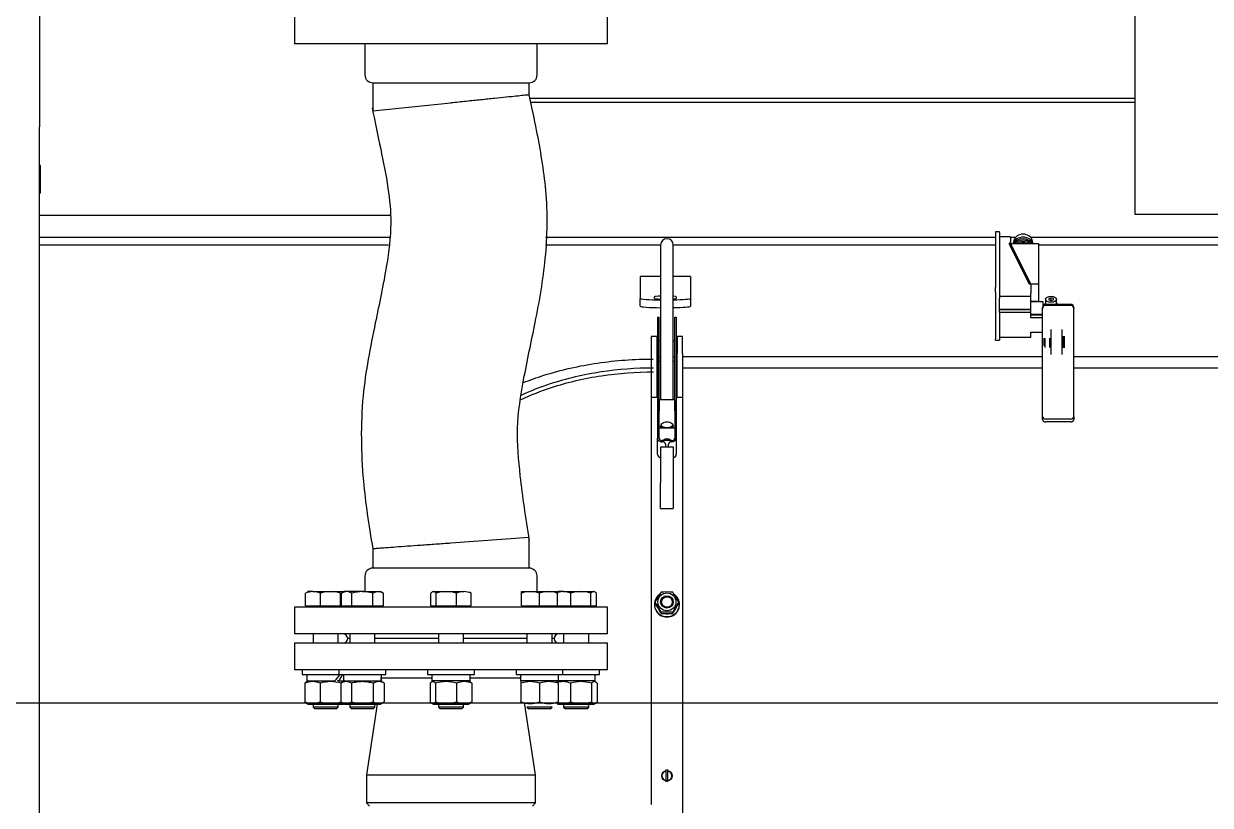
# Model space of a CAD drawing. Extents: x -681219 to -550379, y -242630 to -158199.
# Drawn here: x -627363 to -626380, y -173052 to -172405 of the extents above; entities that cross this region are included whole.
import ezdxf
from ezdxf.lldxf.tags import DXFTag

# ---------------------------------------------------------------- set-up
doc = ezdxf.new("R2010")
doc.units = 0
doc.header["$LTSCALE"] = 1000
doc.layers.get('0').update_dxf_attribs({"linetype": 'CONTINUOUS'})
for name, color, linetype in [('$TD_AUDIT_GENERATED_(27B4)', 7, 'CONTINUOUS'), ('$TD_AUDIT_GENERATED_(27CE)', 7, 'CONTINUOUS'), ('$TD_AUDIT_GENERATED_(382)', 7, 'CONTINUOUS'), ('$TD_AUDIT_GENERATED_(3CE)', 7, 'CONTINUOUS'), ('$TD_AUDIT_GENERATED_(439)', 7, 'CONTINUOUS'), ('$TD_AUDIT_GENERATED_(960)', 7, 'CONTINUOUS'), ('16_GB93', 7, 'CONTINUOUS'), ('16_GB97.1', 7, 'CONTINUOUS'), ('8_GB93', 7, 'CONTINUOUS'), ('8_GB97.1', 7, 'CONTINUOUS'), ('DN80-PN1.6_GB911', 7, 'CONTINUOUS'), ('EA-451', 7, 'CONTINUOUS'), ('GBT_12459_异径接头DN', 7, 'CONTINUOUS'), ('M16_GB6170', 7, 'CONTINUOUS'), ('M16×65_GB5783', 7, 'CONTINUOUS'), ('M20×45_GB5783', 7, 'CONTINUOUS'), ('M8_GB6170', 7, 'CONTINUOUS'), ('M8×30_GB73', 7, 'CONTINUOUS'), ('M8×40\u3000GB902.1_A', 7, 'CONTINUOUS'), ('SPTZ00211491A', 7, 'CONTINUOUS'), ('SPTZ011001322', 7, 'CONTINUOUS'), ('SPTZ011001812', 7, 'CONTINUOUS'), ('SPTZ45_020110', 7, 'CONTINUOUS'), ('XCE-118', 7, 'CONTINUOUS'), ('金属软管DN80×400', 7, 'CONTINUOUS')]:
    doc.layers.add(name, color=color, linetype=linetype)
tags = doc.linetypes.add('CENTER2', pattern=[28.575, 19.05, -3.175, 3.175, -3.175]).pattern_tags.tags
tags[10:11] = [DXFTag(74, 4), DXFTag(75, 0), DXFTag(340, '0'), DXFTag(46, 0.0), DXFTag(50, 0.0), DXFTag(44, 0.0), DXFTag(45, 0.0)]
tags[8:9] = [DXFTag(74, 4), DXFTag(75, 0), DXFTag(340, '0'), DXFTag(46, 0.0), DXFTag(50, 0.0), DXFTag(44, 0.0), DXFTag(45, 0.0)]
tags[6:7] = [DXFTag(74, 4), DXFTag(75, 0), DXFTag(340, '0'), DXFTag(46, 0.0), DXFTag(50, 0.0), DXFTag(44, 0.0), DXFTag(45, 0.0)]
tags[4:5] = [DXFTag(74, 4), DXFTag(75, 0), DXFTag(340, '0'), DXFTag(46, 0.0), DXFTag(50, 0.0), DXFTag(44, 0.0), DXFTag(45, 0.0)]

msp = doc.modelspace()

# ---------------------------------------------------------------- linework, layer by layer
at = {"layer": '$TD_AUDIT_GENERATED_(27B4)', "color": 7, "linetype": 'Continuous'}
for p, q in [((-626519.1705, -172680.2581), (-626817.2505, -172680.2581)), ((-626195.1705, -172680.2581), (-626493.2505, -172680.2581)), ((-626817.2505, -172689.3306), (-626519.1705, -172689.3306)), ((-626493.2505, -172689.3306), (-626195.1705, -172689.3306))]:
    msp.add_line(p, q, dxfattribs=at)
for points, knots in [([(-626949.1634, -172701.6998), (-626943.6278, -172699.492), (-626937.9718, -172697.4774), (-626925.0643, -172693.3819), (-626917.7116, -172691.3914), (-626902.8112, -172688.0035), (-626895.2963, -172686.6098), (-626872.5626, -172683.2711), (-626857.157, -172682.1561), (-626841.4922, -172682.1561)], [0.699387534, 0.699387534, 0.699387534, 0.699387534, 0.75, 0.75, 0.8125, 0.8125, 0.875, 0.875, 1, 1, 1, 1]), ([(-626950.8606, -172715.5349), (-626942.8251, -172711.7907), (-626934.5085, -172708.5389), (-626919.2702, -172703.5628), (-626912.4577, -172701.6622), (-626898.4906, -172698.391), (-626891.4515, -172697.0474), (-626870.1881, -172693.8343), (-626855.8126, -172692.7687), (-626841.233, -172692.7687)], [0.669207287, 0.669207287, 0.669207287, 0.669207287, 0.75, 0.75, 0.8125, 0.8125, 0.875, 0.875, 1, 1, 1, 1]), ([(-626950.8472, -172712.0724), (-626943.0357, -172708.4378), (-626934.9501, -172705.2636), (-626919.8993, -172700.3028), (-626913.0013, -172698.3623), (-626898.9735, -172695.0488), (-626891.898, -172693.6858), (-626870.4925, -172690.421), (-626855.9854, -172689.3306), (-626841.233, -172689.3306)], [0.672002372, 0.672002372, 0.672002372, 0.672002372, 0.75, 0.75, 0.8125, 0.8125, 0.875, 0.875, 1, 1, 1, 1])]:
    msp.add_open_spline(points, degree=3, knots=knots, dxfattribs=at)
at = {"layer": '$TD_AUDIT_GENERATED_(27CE)', "color": 7, "linetype": 'Continuous'}
for p, q in [((-626837.9865, -172684.3147), (-626838.6345, -172684.3147)), ((-626835.3945, -172684.3147), (-626836.6905, -172684.3147)), ((-626823.7305, -172684.3147), (-626825.0265, -172684.3147)), ((-626821.7865, -172684.3147), (-626822.4345, -172684.3147)), ((-626843.1705, -172714.0382), (-626843.1705, -173050.9304)), ((-626817.2505, -172714.0382), (-626817.2505, -173060.188))]:
    msp.add_line(p, q, dxfattribs=at)
msp.add_circle((-626830.2105, -173027.1639), 4.2785, dxfattribs=at)
for points, knots in [([(-626830.2105, -172748.3267), (-626831.3487, -172748.3267), (-626832.4618, -172748.7327), (-626833.3331, -172749.4919), (-626833.4067, -172749.5614), (-626833.4771, -172749.6333)], [0, 0, 0, 0, 0.125, 0.125, 0.137057329, 0.137057329, 0.137057329, 0.137057329]), ([(-626826.9157, -172749.662), (-626826.994, -172749.5806), (-626827.0762, -172749.5021), (-626827.9571, -172748.7336), (-626829.0722, -172748.3267), (-626830.2105, -172748.3267)], [0.861453172, 0.861453172, 0.861453172, 0.861453172, 0.875, 0.875, 1, 1, 1, 1])]:
    msp.add_open_spline(points, degree=3, knots=knots, dxfattribs=at)
at = {"layer": '$TD_AUDIT_GENERATED_(382)', "color": 7, "linetype": 'Continuous'}
for p, q in [((-627349.9065, -172511.6804), (-627349.9065, -172489.939)), ((-627349.9065, -173374.0523), (-627349.9065, -172511.6804))]:
    msp.add_line(p, q, dxfattribs=at)
at = {"layer": '$TD_AUDIT_GENERATED_(3CE)', "color": 7, "linetype": 'Continuous'}
for p, q in [((-626558.0505, -172576.9569), (-626558.0505, -172577.3809)), ((-626554.8105, -172576.9569), (-626558.0505, -172576.9569)), ((-626558.0505, -172577.3809), (-626558.0505, -172622.8413)), ((-626554.8105, -172577.3809), (-626554.8105, -172576.9569)), ((-626554.8105, -172577.3809), (-626554.8105, -172622.8413)), ((-626558.0505, -172626.43), (-626558.0505, -172622.8413)), ((-626558.0505, -172626.43), (-626558.0505, -172665.4541)), ((-626554.8105, -172622.8413), (-626554.8105, -172626.43)), ((-626554.8105, -172626.43), (-626554.8105, -172631.85)), ((-626558.0505, -172666.6254), (-626558.0505, -172665.4541)), ((-626558.0505, -172666.6254), (-626554.8105, -172666.6254)), ((-626554.8105, -172664.1663), (-626554.8105, -172665.4541)), ((-626554.8105, -172665.4541), (-626554.8105, -172666.6254))]:
    msp.add_line(p, q, dxfattribs=at)
at = {"layer": '$TD_AUDIT_GENERATED_(439)', "color": 7, "linetype": 'Continuous'}
for p, q in [((-626852.2425, -172613.9004), (-626852.2425, -172628.2903)), ((-626835.3945, -172613.9004), (-626852.2425, -172613.9004)), ((-626810.7705, -172613.9004), (-626825.0265, -172613.9004)), ((-626810.7705, -172613.9004), (-626810.7705, -172628.2903)), ((-626852.2425, -172628.2903), (-626852.2425, -172629.6548)), ((-626852.2425, -172629.6548), (-626852.2425, -172632.0146)), ((-626852.2425, -172638.4843), (-626852.2425, -172632.0146)), ((-626840.5785, -172632.0146), (-626840.5785, -172630.5515)), ((-626822.4345, -172630.5515), (-626822.4345, -172632.0146)), ((-626810.7705, -172628.2903), (-626810.7705, -172629.6548)), ((-626810.7705, -172629.6548), (-626810.7705, -172632.0146)), ((-626810.7705, -172632.0146), (-626810.7705, -172638.4843))]:
    msp.add_line(p, q, dxfattribs=at)
for centre, major_axis, start_param, end_param in [((-626831.5065, -172632.0146), (-20.736, 0), 0, 1.38217994), ((-626831.5065, -172630.5515), (-9.072, 0), 5.15530002, 6.28318531), ((-626831.5065, -172632.0146), (9.072, 0), 3.14159265, 4.26947794), ((-626831.5065, -172630.5515), (-9.072, 0), 3.14159265, 3.91678603), ((-626831.5065, -172632.0146), (-20.736, 0), 1.88862003, 3.14159265), ((-626831.5065, -172632.0146), (9.072, 0), 5.50799193, 6.28318531), ((-626831.5065, -172638.4843), (20.736, 0), 3.14159265, 4.52377259), ((-626831.5065, -172638.4843), (20.736, 0), 5.03021268, 6.28318531)]:
    msp.add_ellipse(centre, major_axis=major_axis, ratio=0.05644511, start_param=start_param, end_param=end_param, dxfattribs=at)
at = {"layer": '$TD_AUDIT_GENERATED_(960)', "color": 7, "linetype": 'Continuous'}
for p, q in [((-626495.8425, -172636.9085), (-626516.5785, -172636.9085)), ((-626495.8425, -172637.7655), (-626516.5785, -172637.7655)), ((-626519.1705, -172640.2938), (-626519.1705, -172639.4368)), ((-626519.1705, -172698.7317), (-626519.1705, -172640.2938)), ((-626493.2505, -172639.4368), (-626493.2505, -172640.2938)), ((-626493.2505, -172698.7317), (-626493.2505, -172640.2938)), ((-626519.1705, -172702.7993), (-626519.1705, -172698.7317)), ((-626519.1705, -172729.8508), (-626519.1705, -172702.7993)), ((-626493.2505, -172702.7993), (-626493.2505, -172698.7317)), ((-626493.2505, -172729.8508), (-626493.2505, -172702.7993)), ((-626519.1705, -172732.2051), (-626519.1705, -172729.8508)), ((-626495.8425, -172731.9136), (-626516.5785, -172731.9136)), ((-626495.8425, -172734.2679), (-626516.5785, -172734.2679)), ((-626493.2505, -172729.8508), (-626493.2505, -172732.2051))]:
    msp.add_line(p, q, dxfattribs=at)
for centre, major_axis, ratio, start_param, end_param in [((-626516.5785, -172639.4368), (-2.592, 0), 0.97540482, 4.71238898, 6.28318531), ((-626516.5785, -172640.2938), (2.592, 0), 0.97540482, 1.57079633, 3.14159265), ((-626495.8425, -172639.4368), (-2.592, 0), 0.97540482, 3.14159265, 4.71238898), ((-626495.8425, -172640.2938), (2.592, 0), 0.97540482, 0, 1.57079633), ((-626516.5785, -172729.8508), (-2.592, 0), 0.79583045, 0, 1.57079633), ((-626516.5785, -172732.2051), (2.592, 0), 0.79583045, 3.14159265, 4.71238898), ((-626495.8425, -172729.8508), (-2.592, 0), 0.79583045, 1.57079633, 3.14159265), ((-626495.8425, -172732.2051), (2.592, 0), 0.79583045, 4.71238898, 6.28318531)]:
    msp.add_ellipse(centre, major_axis=major_axis, ratio=ratio, start_param=start_param, end_param=end_param, dxfattribs=at)
at = {"linetype": 'CENTER2', "ltscale": 20}
msp.add_line((-627628.6761, -172966.6904), (-621930.9303, -172966.6904), dxfattribs=at)
at = {"layer": '16_GB93', "color": 7, "linetype": 'Continuous'}
for p, q in [((-627128.5497, -172943.3624), (-627128.5497, -172948.676)), ((-627128.5497, -172948.676), (-627105.2352, -172948.676)), ((-627102.1221, -172948.676), (-627102.9938, -172948.676)), ((-627102.1221, -172948.676), (-627098.1825, -172948.676)), ((-627098.1825, -172943.3624), (-627098.1825, -172948.676)), ((-627098.1825, -172948.676), (-627067.2246, -172948.676)), ((-627066.5793, -172948.676), (-627067.2246, -172948.676)), ((-627066.5793, -172948.676), (-627066.5601, -172948.676)), ((-627066.5601, -172948.676), (-627066.5601, -172947.8978)), ((-627024.8697, -172943.3624), (-627024.8697, -172948.676)), ((-626993.2473, -172948.676), (-627024.8697, -172948.676)), ((-626993.2473, -172948.676), (-626993.2473, -172943.3624)), ((-626951.5568, -172943.3624), (-626951.5568, -172948.676)), ((-626919.9344, -172948.676), (-626951.5568, -172948.676)), ((-626919.9344, -172948.676), (-626919.9344, -172943.3624)), ((-626889.5673, -172948.676), (-626919.9344, -172948.676)), ((-626889.5673, -172948.676), (-626889.5673, -172943.3624))]:
    msp.add_line(p, q, dxfattribs=at)
for centre, start, end in [((-627082.3713, -172944.1406), 343.3305416, 2.8209894), ((-627082.3713, -172947.8978), 357.1790106, 8.4186247)]:
    msp.add_arc(centre, 15.8112, start, end, dxfattribs=at)
for centre, start_param, end_param in [((-627112.7385, -172944.1406), 4.81415113, 5.15432362), ((-627112.7385, -172947.8978), -1.2273328, -0.88716031)]:
    msp.add_ellipse(centre, major_axis=(14.6076, 14.6076), ratio=0.41421356, start_param=start_param, end_param=end_param, dxfattribs=at)
at = {"layer": '16_GB97.1', "color": 7, "linetype": 'Continuous'}
for p, q in [((-627132.1785, -172939.4744), (-627132.1785, -172943.3624)), ((-627101.8113, -172939.4744), (-627101.8113, -172943.3624)), ((-627062.9313, -172943.3624), (-627062.9313, -172939.4744)), ((-627028.4985, -172939.4744), (-627028.4985, -172943.3624)), ((-626989.6185, -172943.3624), (-626989.6185, -172939.4744)), ((-626955.1856, -172939.4744), (-626955.1856, -172943.3624)), ((-626916.3056, -172943.3624), (-626916.3056, -172939.4744)), ((-626885.9385, -172943.3624), (-626885.9385, -172939.4744)), ((-627132.1785, -172943.3624), (-627101.8113, -172943.3624)), ((-627101.8113, -172943.3624), (-627062.9313, -172943.3624)), ((-627028.4985, -172943.3624), (-626989.6185, -172943.3624)), ((-626955.1856, -172943.3624), (-626916.3056, -172943.3624)), ((-626916.3056, -172943.3624), (-626885.9385, -172943.3624))]:
    msp.add_line(p, q, dxfattribs=at)
at = {"layer": '8_GB93', "color": 7, "linetype": 'Continuous'}
msp.add_ellipse((-626830.2105, -172885.2042), major_axis=(7.9704, 0), ratio=0.98480775, start_param=4.61769559, end_param=4.80531633, dxfattribs=at)
at = {"layer": '8_GB97.1', "color": 7, "linetype": 'Continuous'}
for p, q in [((-626840.5785, -172885.2042), (-626840.5785, -172885.5642)), ((-626819.8425, -172885.5642), (-626819.8425, -172885.2042))]:
    msp.add_line(p, q, dxfattribs=at)
for centre, start_param, end_param in [((-626830.2105, -172885.2042), 2.21931837, 6.28318531), ((-626830.2105, -172885.2042), 0, 0.93027983), ((-626830.2105, -172885.5642), 3.14159265, 6.28318531)]:
    msp.add_ellipse(centre, major_axis=(10.368, 0), ratio=0.98480775, start_param=start_param, end_param=end_param, dxfattribs=at)
at = {"layer": 'DN80-PN1.6_GB911', "color": 7, "linetype": 'Continuous'}
for p, q in [((-626879.4585, -172917.4424), (-627138.6585, -172917.4424)), ((-627138.6585, -172917.4424), (-627138.6585, -172939.4744)), ((-627093.0718, -172913.5544), (-627094.5945, -172913.5544)), ((-627019.4265, -172913.5544), (-627072.0033, -172913.5544)), ((-626946.1136, -172913.5544), (-626998.6905, -172913.5544)), ((-626923.5225, -172913.5544), (-626925.3776, -172913.5544)), ((-626879.4585, -172939.4744), (-626879.4585, -172917.4424)), ((-626879.4585, -172939.4744), (-627138.6585, -172939.4744))]:
    msp.add_line(p, q, dxfattribs=at)
for centre, start, end in [((-627098.4825, -172913.5544), 270, 0), ((-626919.6345, -172913.5544), 180, 270)]:
    msp.add_arc(centre, 3.888, start, end, dxfattribs=at)
at = {"layer": 'EA-451', "color": 7, "linetype": 'Continuous'}
for p, q in [((-626835.3945, -172587.7834), (-626835.3945, -172590.1613)), ((-626825.0265, -172590.1613), (-626825.0265, -172587.7834)), ((-626835.3945, -172590.1613), (-626835.3945, -172635.1719)), ((-626825.0265, -172635.1719), (-626825.0265, -172590.1613)), ((-626835.3945, -172635.1719), (-626835.3945, -172639.4577)), ((-626825.0265, -172639.4577), (-626825.0265, -172635.1719)), ((-626837.9865, -172647.4096), (-626837.9865, -172747.6817)), ((-626837.9865, -172647.4096), (-626836.6905, -172647.4096)), ((-626836.6905, -172716.7829), (-626836.6905, -172647.4096)), ((-626835.3945, -172639.4577), (-626835.3945, -172715.8767)), ((-626825.0265, -172715.8767), (-626825.0265, -172639.4577)), ((-626823.7305, -172716.7829), (-626823.7305, -172647.4096)), ((-626823.7305, -172647.4096), (-626822.4345, -172647.4096)), ((-626822.4345, -172647.4096), (-626822.4345, -172747.6817)), ((-626843.1705, -172663.5619), (-626843.1705, -172677.4759)), ((-626838.6345, -172663.5619), (-626843.1705, -172663.5619)), ((-626838.6345, -172663.5619), (-626838.6345, -172677.4759)), ((-626821.7865, -172663.5619), (-626821.7865, -172677.4759)), ((-626817.2505, -172663.5619), (-626821.7865, -172663.5619)), ((-626817.2505, -172677.4759), (-626817.2505, -172663.5619)), ((-626837.9865, -172667.4499), (-626838.6345, -172667.4499)), ((-626835.3945, -172667.4499), (-626836.6905, -172667.4499)), ((-626823.7305, -172667.4499), (-626825.0265, -172667.4499)), ((-626821.7865, -172667.4499), (-626822.4345, -172667.4499)), ((-626843.1705, -172677.4759), (-626843.1705, -172714.0382)), ((-626838.6345, -172677.4759), (-626838.6345, -172714.0382)), ((-626838.6345, -172680.4099), (-626837.9865, -172680.4099)), ((-626836.6905, -172680.4099), (-626835.3945, -172680.4099)), ((-626825.0265, -172680.4099), (-626823.7305, -172680.4099)), ((-626822.4345, -172680.4099), (-626821.7865, -172680.4099)), ((-626821.7865, -172714.0382), (-626821.7865, -172677.4759)), ((-626817.2505, -172677.4759), (-626817.2505, -172714.0382)), ((-626838.6345, -172714.0382), (-626843.1705, -172714.0382)), ((-626823.7305, -172715.8767), (-626836.6905, -172715.8767)), ((-626817.2505, -172714.0382), (-626821.7865, -172714.0382)), ((-626837.3385, -172724.9697), (-626837.3385, -172716.7829)), ((-626836.6905, -172716.7829), (-626837.3385, -172716.7829)), ((-626837.3385, -172724.9697), (-626836.6905, -172724.9697)), ((-626836.6905, -172724.9697), (-626836.6905, -172716.7829)), ((-626836.6905, -172716.7829), (-626836.6905, -172724.9697)), ((-626836.6905, -172747.6817), (-626836.6905, -172724.9697)), ((-626823.7305, -172716.7829), (-626823.7305, -172724.9697)), ((-626823.7305, -172724.9697), (-626823.7305, -172716.7829)), ((-626823.7305, -172716.7829), (-626823.0825, -172716.7829)), ((-626823.7305, -172724.9697), (-626823.7305, -172747.6817)), ((-626823.7305, -172724.9697), (-626823.0825, -172724.9697)), ((-626823.0825, -172716.7829), (-626823.0825, -172724.9697)), ((-626836.6905, -172739.2047), (-626823.7305, -172739.2047)), ((-626837.9865, -172761.0106), (-626837.9865, -172747.6817)), ((-626835.3945, -172754.9508), (-626825.0265, -172754.9508)), ((-626835.3945, -172754.9508), (-626835.3945, -172784.7346)), ((-626826.3225, -172749.6673), (-626834.0985, -172749.6673)), ((-626831.5065, -172752.6457), (-626831.5065, -172754.9508)), ((-626828.9145, -172754.9508), (-626828.9145, -172752.6457)), ((-626825.0265, -172754.9508), (-626825.0265, -172784.7346)), ((-626822.4345, -172747.6817), (-626822.4345, -172761.0106)), ((-626835.3945, -172806.0251), (-626835.3945, -172784.7346)), ((-626825.0265, -172784.7346), (-626825.0265, -172806.0251)), ((-626835.3945, -172806.0251), (-626825.0265, -172806.0251))]:
    msp.add_line(p, q, dxfattribs=at)
msp.add_arc((-626830.2105, -172587.7834), 5.184, 0, 180, dxfattribs=at)
for centre, major_axis, ratio, start_param, end_param in [((-626830.2105, -172736.1958), (5.184, 0), 0.49665308, 3.39362349, 6.02648999), ((-626834.0985, -172747.6817), (-3.888, 0), 0.76604444, 0, 1.57079633), ((-626834.0985, -172747.6817), (2.592, 0), 0.76604444, 3.14159265, 4.71238898), ((-626834.0985, -172752.6457), (-2.592, 0), 0.76604444, 3.14159265, 4.71238898), ((-626826.3225, -172752.6457), (-2.592, 0), 0.76604444, 4.71238898, 6.28318531), ((-626826.3225, -172747.6817), (-3.888, 0), 0.76604444, 1.57079633, 3.14159265), ((-626826.3225, -172747.6817), (2.592, 0), 0.76604444, 4.71238898, 6.28318531), ((-626834.0985, -172761.0106), (3.888, 0), 0.76604444, 3.14159265, 4.37255207), ((-626826.3225, -172761.0106), (3.888, 0), 0.76604444, 5.05222589, 6.28318531)]:
    msp.add_ellipse(centre, major_axis=major_axis, ratio=ratio, start_param=start_param, end_param=end_param, dxfattribs=at)
msp.add_open_spline([(-626830.2105, -172734.035), (-626831.5996, -172734.035), (-626832.9305, -172734.5904), (-626834.8172, -172736.068), (-626835.3922, -172736.9772), (-626835.3968, -172738.3432), (-626834.8221, -172738.7738), (-626832.9328, -172739.1698), (-626831.6032, -172739.1843), (-626828.8242, -172739.1844), (-626827.4922, -172739.1698), (-626825.6042, -172738.7759), (-626825.0288, -172738.3503), (-626825.0242, -172736.9873), (-626825.5993, -172736.0724), (-626827.4899, -172734.59), (-626828.8214, -172734.035), (-626830.2105, -172734.035)], degree=3, knots=[0, 0, 0, 0, 0.125, 0.125, 0.25, 0.25, 0.375, 0.375, 0.5, 0.5, 0.625, 0.625, 0.75, 0.75, 0.875, 0.875, 1, 1, 1, 1], dxfattribs=at)
at = {"layer": 'GBT_12459_异径接头DN', "color": 7, "linetype": 'Continuous'}
for p, q in [((-627067.1475, -172948.676), (-627067.1998, -172949.0175)), ((-627066.68, -172945.9544), (-627024.8697, -172945.9544)), ((-626993.2473, -172945.9544), (-626951.5568, -172945.9544)), ((-626950.9171, -172949.0175), (-626950.9695, -172948.676)), ((-627070.0865, -172967.8568), (-627079.0425, -173026.3064)), ((-626939.0745, -173026.3064), (-626948.2397, -172966.4913)), ((-627079.0425, -173026.3064), (-626939.0745, -173026.3064)), ((-627079.0425, -173026.3064), (-627079.0425, -173049.6344)), ((-626939.0745, -173049.6344), (-626939.0745, -173026.3064)), ((-626939.0745, -173049.6344), (-627079.0425, -173049.6344)), ((-627079.0425, -173049.6344), (-627076.4505, -173052.2264)), ((-626941.6665, -173052.2264), (-626939.0745, -173049.6344))]:
    msp.add_line(p, q, dxfattribs=at)
at = {"layer": 'M16_GB6170', "color": 7, "linetype": 'Continuous'}
for p, q in [((-627130.0847, -172950.6264), (-627130.0847, -172965.9064)), ((-627127.3185, -172948.676), (-627129.0049, -172949.6497)), ((-627117.3861, -172950.6264), (-627117.3861, -172965.9064)), ((-627096.9513, -172948.676), (-627100.3297, -172950.6266)), ((-627100.3297, -172950.6266), (-627100.3297, -172965.9062)), ((-627091.3505, -172950.6264), (-627091.3505, -172965.9064)), ((-627073.3921, -172950.6264), (-627073.3921, -172965.9064)), ((-627064.4129, -172950.6266), (-627067.7913, -172948.676)), ((-627064.4129, -172950.6266), (-627064.4129, -172965.9062)), ((-627026.4047, -172950.6264), (-627026.4047, -172965.9064)), ((-627023.6385, -172948.676), (-627025.2776, -172949.6224)), ((-627021.757, -172950.6266), (-627021.757, -172965.9062)), ((-627004.4108, -172950.6264), (-627004.4108, -172965.9064)), ((-626992.8393, -172949.6224), (-626994.4785, -172948.676)), ((-626991.7123, -172950.6264), (-626991.7123, -172965.9064)), ((-626950.3256, -172948.676), (-626951.2976, -172949.2372)), ((-626951.2976, -172949.2372), (-626951.2976, -172950.6264)), ((-626951.2976, -172950.6264), (-626951.2976, -172965.9064)), ((-626935.7456, -172950.6266), (-626935.7456, -172965.9062)), ((-626919.9585, -172948.676), (-626921.6449, -172949.6497)), ((-626920.5621, -172949.0245), (-626921.1656, -172948.676)), ((-626920.1936, -172950.6264), (-626920.1936, -172949.3518)), ((-626920.1936, -172950.6264), (-626920.1936, -172965.9064)), ((-626910.0261, -172950.6264), (-626910.0261, -172965.9064)), ((-626892.6799, -172950.6266), (-626892.6799, -172965.9062)), ((-626889.1121, -172949.6497), (-626890.7985, -172948.676)), ((-626888.0323, -172950.6264), (-626888.0323, -172965.9064)), ((-627128.9576, -172966.9104), (-627127.3185, -172967.8568)), ((-627127.3185, -172967.8568), (-627098.1585, -172967.8568)), ((-627100.3297, -172965.9062), (-627096.9513, -172967.8568)), ((-627096.9513, -172967.8568), (-627067.7913, -172967.8568)), ((-627067.7913, -172967.8568), (-627064.4129, -172965.9062)), ((-627025.3249, -172966.8831), (-627023.6385, -172967.8568)), ((-627023.6385, -172967.8568), (-626994.4785, -172967.8568)), ((-626994.4785, -172967.8568), (-626992.7921, -172966.8831)), ((-626951.2976, -172967.1809), (-626951.2976, -172965.9064)), ((-626921.1656, -172967.8568), (-626920.1936, -172967.2956)), ((-626920.5621, -172967.5083), (-626919.9585, -172967.8568)), ((-626920.1936, -172965.9064), (-626920.1936, -172967.2956)), ((-626919.9585, -172967.8568), (-626890.7985, -172967.8568)), ((-626890.7985, -172967.8568), (-626889.1593, -172966.9104))]:
    msp.add_line(p, q, dxfattribs=at)
for centre, radius, start, end in [((-627123.7354, -172964.5931), 15.3422, 65.5535538, 114.4464462), ((-627108.7134, -172977.2376), 27.9889, 71.9474525, 108.0510406), ((-627095.84, -172957.293), 8.0373, 56.0428621, 123.960049), ((-627068.9027, -172957.2929), 8.0373, 56.0398024, 123.9572864), ((-627013.0836, -172977.2377), 27.9889, 71.9490108, 108.0524962), ((-626998.0616, -172964.5931), 15.3422, 65.5535538, 114.4464462), ((-626943.522, -172971.8929), 22.6435, 69.9144081, 110.0839111), ((-626943.522, -172971.893), 22.6436, 96.6611249, 110.0838509), ((-626927.9693, -172971.893), 22.6436, 69.9161491, 110.0855317), ((-626927.9693, -172971.8929), 22.6435, 69.9160889, 83.3707283), ((-626916.3754, -172964.5931), 15.3422, 65.5535538, 104.5231162), ((-626901.3534, -172977.2376), 27.9889, 71.9474525, 108.0510406), ((-627123.7354, -172951.9397), 15.3422, 245.5535538, 294.4464462), ((-627108.7134, -172939.2951), 27.9889, 251.9490108, 288.0524962), ((-627095.84, -172959.2398), 8.0373, 236.0398024, 303.9572864), ((-627068.9027, -172959.2398), 8.0373, 236.0428621, 303.960049), ((-627013.0836, -172939.2952), 27.9889, 251.9474525, 288.0510406), ((-626998.0616, -172951.9397), 15.3422, 245.5535538, 294.4464462), ((-626943.522, -172944.6398), 22.6436, 249.9161491, 290.0855317), ((-626943.522, -172944.6399), 22.6435, 249.9160889, 263.3707283), ((-626927.9693, -172944.6399), 22.6435, 249.9144081, 290.0839111), ((-626927.9693, -172944.6398), 22.6436, 276.6611249, 290.0838509), ((-626916.3754, -172951.9397), 15.3422, 255.4768838, 294.4464462), ((-626901.3534, -172939.2951), 27.9889, 251.9490108, 288.0524962)]:
    msp.add_arc(centre, radius, start, end, dxfattribs=at)
for points, knots in [([(-627130.0847, -172950.6264), (-627129.7052, -172950.2031), (-627129.323, -172949.8543), (-627128.9094, -172949.5956), (-627128.8819, -172949.5789), (-627128.8544, -172949.5629)], [0, 0, 0, 0, 0.25, 0.25, 0.267766366, 0.267766366, 0.267766366, 0.267766366]), ([(-627073.3921, -172950.6264), (-627074.8527, -172950.2047), (-627076.3488, -172949.851), (-627079.3484, -172949.3674), (-627080.8564, -172949.237), (-627083.1327, -172949.2373), (-627083.8938, -172949.2696), (-627085.4208, -172949.3978), (-627086.1794, -172949.4931), (-627088.4285, -172949.8583), (-627089.8991, -172950.2073), (-627091.3505, -172950.6264)], [0, 0, 0, 0, 0.25, 0.25, 0.5, 0.5, 0.625, 0.625, 0.75, 0.75, 1, 1, 1, 1]), ([(-627021.757, -172950.6266), (-627022.1364, -172950.2033), (-627022.5186, -172949.8545), (-627023.291, -172949.3712), (-627023.6813, -172949.2384), (-627024.274, -172949.2369), (-627024.4725, -172949.2694), (-627024.8651, -172949.3959), (-627025.0601, -172949.4899), (-627025.6417, -172949.8529), (-627026.0248, -172950.2026), (-627026.4047, -172950.6264)], [0, 0, 0, 0, 0.25, 0.25, 0.5, 0.5, 0.625, 0.625, 0.75, 0.75, 1, 1, 1, 1]), ([(-626992.948, -172949.5597), (-626992.9196, -172949.5762), (-626992.8913, -172949.5933), (-626992.4753, -172949.8529), (-626992.0922, -172950.2026), (-626991.7123, -172950.6264)], [0.731744408, 0.731744408, 0.731744408, 0.731744408, 0.75, 0.75, 1, 1, 1, 1]), ([(-626888.0323, -172950.6264), (-626888.4117, -172950.2031), (-626888.7939, -172949.8543), (-626889.5663, -172949.3711), (-626889.9565, -172949.2383), (-626890.5492, -172949.2369), (-626890.7477, -172949.2694), (-626891.1404, -172949.396), (-626891.3354, -172949.4901), (-626891.917, -172949.8531), (-626892.3, -172950.2028), (-626892.6799, -172950.6266)], [0, 0, 0, 0, 0.25, 0.25, 0.5, 0.5, 0.625, 0.625, 0.75, 0.75, 1, 1, 1, 1]), ([(-627128.849, -172966.9731), (-627128.8773, -172966.9566), (-627128.9057, -172966.9395), (-627129.3217, -172966.6798), (-627129.7048, -172966.3302), (-627130.0847, -172965.9064)], [0.731744408, 0.731744408, 0.731744408, 0.731744408, 0.75, 0.75, 1, 1, 1, 1]), ([(-627091.3505, -172965.9064), (-627089.8991, -172966.3254), (-627088.4285, -172966.6745), (-627086.1794, -172967.0397), (-627085.4208, -172967.135), (-627083.8938, -172967.2632), (-627083.1327, -172967.2955), (-627080.8564, -172967.2957), (-627079.3484, -172967.1654), (-627076.3488, -172966.6818), (-627074.8527, -172966.3281), (-627073.3921, -172965.9064)], [0, 0, 0, 0, 0.25, 0.25, 0.375, 0.375, 0.5, 0.5, 0.75, 0.75, 1, 1, 1, 1]), ([(-627026.4047, -172965.9064), (-627026.0252, -172966.3296), (-627025.643, -172966.6785), (-627024.8706, -172967.1616), (-627024.4804, -172967.2944), (-627023.8877, -172967.2959), (-627023.6892, -172967.2634), (-627023.2966, -172967.1368), (-627023.1015, -172967.0427), (-627022.52, -172966.6797), (-627022.1369, -172966.33), (-627021.757, -172965.9062)], [0, 0, 0, 0, 0.25, 0.25, 0.5, 0.5, 0.625, 0.625, 0.75, 0.75, 1, 1, 1, 1]), ([(-626991.7123, -172965.9064), (-626992.0917, -172966.3296), (-626992.4739, -172966.6785), (-626992.8876, -172966.9372), (-626992.915, -172966.9538), (-626992.9425, -172966.9699)], [0, 0, 0, 0, 0.25, 0.25, 0.267766366, 0.267766366, 0.267766366, 0.267766366]), ([(-626892.6799, -172965.9062), (-626892.3005, -172966.3294), (-626891.9183, -172966.6783), (-626891.1459, -172967.1616), (-626890.7557, -172967.2944), (-626890.163, -172967.2959), (-626889.9645, -172967.2634), (-626889.5718, -172967.1368), (-626889.3768, -172967.0428), (-626888.7953, -172966.6798), (-626888.4122, -172966.3302), (-626888.0323, -172965.9064)], [0, 0, 0, 0, 0.25, 0.25, 0.5, 0.5, 0.625, 0.625, 0.75, 0.75, 1, 1, 1, 1])]:
    msp.add_open_spline(points, degree=3, knots=knots, dxfattribs=at)
at = {"layer": 'M16×65_GB5783', "color": 7, "linetype": 'Continuous'}
for p, q in [((-627129.4815, -172886.5976), (-627129.4815, -172876.0153)), ((-627123.353, -172874.6744), (-627127.7497, -172874.6744)), ((-627123.353, -172874.6744), (-627097.7272, -172874.6744)), ((-627117.2245, -172886.5976), (-627117.2245, -172876.0153)), ((-627100.4815, -172886.5976), (-627100.4815, -172876.0155)), ((-627097.3826, -172874.6744), (-627099.7053, -172876.0155)), ((-627099.7053, -172886.5976), (-627099.7053, -172876.0155)), ((-627082.3713, -172874.6744), (-627097.3826, -172874.6744)), ((-627091.0383, -172886.5976), (-627091.0383, -172876.0153)), ((-627082.3713, -172874.6744), (-627067.3601, -172874.6744)), ((-627073.7043, -172886.5976), (-627073.7043, -172876.0153)), ((-627065.0373, -172876.0155), (-627067.3601, -172874.6744)), ((-627065.0373, -172886.5976), (-627065.0373, -172876.0155)), ((-627025.8015, -172886.5976), (-627025.8015, -172876.0153)), ((-627024.0697, -172874.6744), (-626998.4439, -172874.6744)), ((-627021.3155, -172886.5976), (-627021.3155, -172876.0155)), ((-627004.5724, -172886.5976), (-627004.5724, -172876.0153)), ((-626992.3154, -172886.5976), (-626992.3154, -172876.0153)), ((-626950.7569, -172874.6744), (-626920.7344, -172874.6744)), ((-626950.7569, -172876.0153), (-626950.7569, -172874.6744)), ((-626950.7569, -172886.5976), (-626950.7569, -172876.0153)), ((-626935.7456, -172886.5976), (-626935.7456, -172876.0155)), ((-626920.7344, -172874.6744), (-626920.7344, -172876.0153)), ((-626920.7344, -172886.5976), (-626920.7344, -172876.0153)), ((-626915.993, -172874.6744), (-626920.3897, -172874.6744)), ((-626915.993, -172874.6744), (-626890.3672, -172874.6744)), ((-626909.8645, -172886.5976), (-626909.8645, -172876.0153)), ((-626893.1215, -172886.5976), (-626893.1215, -172876.0155)), ((-626888.6354, -172886.5976), (-626888.6354, -172876.0153)), ((-627129.4815, -172886.5976), (-627117.2245, -172886.5976)), ((-627127.3185, -172886.5976), (-627127.3185, -172887.6344)), ((-627117.2245, -172886.5976), (-627100.4815, -172886.5976)), ((-627100.4815, -172886.5976), (-627099.7053, -172886.5976)), ((-627099.7053, -172886.5976), (-627091.0383, -172886.5976)), ((-627098.1585, -172887.6344), (-627098.1585, -172886.5976)), ((-627096.9513, -172886.5976), (-627096.9513, -172887.6344)), ((-627091.0383, -172886.5976), (-627073.7043, -172886.5976)), ((-627073.7043, -172886.5976), (-627065.0373, -172886.5976)), ((-627067.7913, -172887.6344), (-627067.7913, -172886.5976)), ((-627025.8015, -172886.5976), (-627021.3155, -172886.5976)), ((-627023.6385, -172886.5976), (-627023.6385, -172887.6344)), ((-627021.3155, -172886.5976), (-627004.5724, -172886.5976)), ((-627004.5724, -172886.5976), (-626992.3154, -172886.5976)), ((-626994.4785, -172887.6344), (-626994.4785, -172886.5976)), ((-626950.7569, -172886.5976), (-626935.7456, -172886.5976)), ((-626950.3256, -172886.5976), (-626950.3256, -172887.6344)), ((-626935.7456, -172886.5976), (-626920.7344, -172886.5976)), ((-626921.1656, -172887.6344), (-626921.1656, -172886.5976)), ((-626920.7344, -172886.5976), (-626909.8645, -172886.5976)), ((-626919.9585, -172886.5976), (-626919.9585, -172887.6344)), ((-626909.8645, -172886.5976), (-626893.1215, -172886.5976)), ((-626893.1215, -172886.5976), (-626888.6354, -172886.5976)), ((-626890.7985, -172887.6344), (-626890.7985, -172886.5976)), ((-627123.1065, -172909.6664), (-627123.1065, -172917.4424)), ((-627102.3705, -172917.4424), (-627102.3705, -172909.6664)), ((-627092.7393, -172909.6664), (-627092.7393, -172917.4424)), ((-627072.0033, -172917.4424), (-627072.0033, -172909.6664)), ((-627019.4265, -172909.6664), (-627019.4265, -172917.4424)), ((-626998.6905, -172917.4424), (-626998.6905, -172909.6664)), ((-626946.1136, -172909.6664), (-626946.1136, -172917.4424)), ((-626925.3776, -172917.4424), (-626925.3776, -172909.6664)), ((-626915.7465, -172909.6664), (-626915.7465, -172917.4424)), ((-626895.0105, -172917.4424), (-626895.0105, -172909.6664)), ((-627123.1065, -172967.8568), (-627123.1065, -172970.4229)), ((-627102.3705, -172970.4229), (-627123.1065, -172970.4229)), ((-627123.1065, -172970.4229), (-627121.655, -172971.8744)), ((-627103.822, -172971.8744), (-627102.3705, -172970.4229)), ((-627102.3705, -172970.4229), (-627102.3705, -172967.8568)), ((-627092.7393, -172967.8568), (-627092.7393, -172970.4229)), ((-627072.0033, -172970.4229), (-627092.7393, -172970.4229)), ((-627092.7393, -172970.4229), (-627091.2878, -172971.8744)), ((-627073.4548, -172971.8744), (-627072.0033, -172970.4229)), ((-627072.0033, -172970.4229), (-627072.0033, -172967.8568)), ((-627019.4265, -172967.8568), (-627019.4265, -172970.4229)), ((-626998.6905, -172970.4229), (-627019.4265, -172970.4229)), ((-627019.4265, -172970.4229), (-627017.975, -172971.8744)), ((-627000.142, -172971.8744), (-626998.6905, -172970.4229)), ((-626998.6905, -172970.4229), (-626998.6905, -172967.8568)), ((-626925.3776, -172970.4229), (-626946.1136, -172970.4229)), ((-626946.1136, -172970.4229), (-626944.6621, -172971.8744)), ((-626926.8292, -172971.8744), (-626925.3776, -172970.4229)), ((-626915.7465, -172967.8568), (-626915.7465, -172970.4229)), ((-626895.0105, -172970.4229), (-626915.7465, -172970.4229)), ((-626915.7465, -172970.4229), (-626914.295, -172971.8744)), ((-626896.462, -172971.8744), (-626895.0105, -172970.4229)), ((-626895.0105, -172970.4229), (-626895.0105, -172967.8568)), ((-627103.822, -172971.8744), (-627121.655, -172971.8744)), ((-627073.4548, -172971.8744), (-627091.2878, -172971.8744)), ((-627000.142, -172971.8744), (-627017.975, -172971.8744)), ((-626926.8292, -172971.8744), (-626944.6621, -172971.8744)), ((-626896.462, -172971.8744), (-626914.295, -172971.8744))]:
    msp.add_line(p, q, dxfattribs=at)
for centre, radius, start, end in [((-627123.1036, -172890.4904), 15.8179, 90.9036586, 113.7790626), ((-627123.6579, -172890.7437), 16.0722, 66.404255, 88.9130239), ((-627108.8533, -172901.7012), 27.0157, 71.9474525, 108.0510406), ((-627095.3716, -172882.4501), 7.7579, 56.0428621, 123.960049), ((-627069.371, -172882.45), 7.7578, 56.0398025, 123.9572864), ((-627012.9436, -172901.7013), 27.0157, 71.9490108, 108.0524962), ((-626998.1945, -172890.4904), 15.8179, 90.9036586, 113.7790626), ((-626998.7488, -172890.7437), 16.0722, 66.404255, 88.9130239), ((-626943.2516, -172896.5424), 21.8562, 69.9144081, 110.0839111), ((-626928.2397, -172896.5424), 21.8562, 69.9161491, 110.0855317), ((-626915.6881, -172890.7437), 16.0722, 91.0869761, 113.595745), ((-626916.2425, -172890.4904), 15.8179, 66.2209374, 89.0963414), ((-626901.4933, -172901.7012), 27.0157, 71.9474525, 108.0510406)]:
    msp.add_arc(centre, radius, start, end, dxfattribs=at)
for points, knots in [([(-627082.3713, -172874.6744), (-627083.104, -172874.6744), (-627083.8391, -172874.7055), (-627085.3139, -172874.8293), (-627086.0459, -172874.9213), (-627088.2171, -172875.2738), (-627089.6369, -172875.6107), (-627091.0383, -172876.0153)], [0, 0, 0, 0, 0.25, 0.25, 0.5, 0.5, 1, 1, 1, 1]), ([(-627073.7043, -172876.0153), (-627075.1139, -172875.6083), (-627076.5576, -172875.267), (-627079.4516, -172874.8003), (-627080.9067, -172874.6744), (-627082.3713, -172874.6744)], [0, 0, 0, 0, 0.5, 0.5, 1, 1, 1, 1]), ([(-627021.3155, -172876.0155), (-627021.6817, -172875.6069), (-627022.0506, -172875.2702), (-627022.7961, -172874.8038), (-627023.1728, -172874.6756), (-627023.7449, -172874.6741), (-627023.9365, -172874.7054), (-627024.3155, -172874.8276), (-627024.5037, -172874.9184), (-627025.0651, -172875.2687), (-627025.4348, -172875.6062), (-627025.8015, -172876.0153)], [0, 0, 0, 0, 0.25, 0.25, 0.5, 0.5, 0.625, 0.625, 0.75, 0.75, 1, 1, 1, 1]), ([(-626993.5082, -172874.9857), (-626993.4808, -172875.0016), (-626993.4534, -172875.0181), (-626993.0519, -172875.2687), (-626992.6821, -172875.6062), (-626992.3154, -172876.0153)], [0.731744408, 0.731744408, 0.731744408, 0.731744408, 0.75, 0.75, 1, 1, 1, 1]), ([(-626888.6354, -172876.0153), (-626889.0017, -172875.6068), (-626889.3706, -172875.2701), (-626890.1161, -172874.8037), (-626890.4928, -172874.6755), (-626891.0649, -172874.6741), (-626891.2565, -172874.7055), (-626891.6355, -172874.8277), (-626891.8237, -172874.9185), (-626892.385, -172875.2689), (-626892.7548, -172875.6064), (-626893.1215, -172876.0155)], [0, 0, 0, 0, 0.25, 0.25, 0.5, 0.5, 0.625, 0.625, 0.75, 0.75, 1, 1, 1, 1])]:
    msp.add_open_spline(points, degree=3, knots=knots, dxfattribs=at)
at = {"layer": 'M20×45_GB5783', "color": 7, "linetype": 'Continuous'}
for p, q in [((-627348.8697, -172522.0879), (-627349.9065, -172521.0511)), ((-627348.8697, -172544.3791), (-627348.8697, -172522.0879)), ((-627349.9065, -172545.4159), (-627348.8697, -172544.3791))]:
    msp.add_line(p, q, dxfattribs=at)
at = {"layer": 'M8_GB6170', "color": 7, "linetype": 'Continuous'}
for p, q in [((-626839.938, -172884.5099), (-626839.938, -172883.4229)), ((-626820.483, -172884.5099), (-626820.483, -172883.4229)), ((-626835.0742, -172892.806), (-626835.0742, -172891.7189)), ((-626825.3467, -172892.806), (-626825.3467, -172891.7189))]:
    msp.add_line(p, q, dxfattribs=at)
for centre, radius, start, end in [((-626686.3496, -172967.8937), 175.2846, 148.0461653, 151.1899871), ((-626988.661, -172976.1893), 175.283, 28.8101342, 31.953972), ((-626830.2105, -172966.3034), 91.3062, 86.9464962, 93.0535038), ((-626975.2668, -172968.5946), 176.6698, 28.822341, 31.9415066), ((-626670.5652, -172976.8898), 176.6675, 148.0583493, 151.1775445), ((-626686.3496, -172800.0391), 175.2846, 208.8100129, 211.9538347), ((-626830.2105, -172982.8954), 91.3062, 86.9464962, 93.0535038), ((-626830.2105, -172801.6294), 91.3062, 266.9464962, 273.0535038), ((-626975.2668, -172799.3382), 176.6698, 328.0584934, 331.177659)]:
    msp.add_arc(centre, radius, start, end, dxfattribs=at)
for major_axis in [(-7.5168, 0), (-5.184, 0)]:
    msp.add_ellipse((-626830.2105, -172883.2012), major_axis=major_axis, ratio=0.98480775, dxfattribs=at)
at = {"layer": 'M8×30_GB73', "color": 7, "linetype": 'Continuous'}
for p, q in [((-626830.9881, -172748.5206), (-626830.9881, -172749.6673)), ((-626829.4329, -172749.6673), (-626829.4329, -172748.5206)), ((-626830.9881, -173021.9373), (-626830.9881, -173023.1383)), ((-626830.9881, -173023.1383), (-626830.9881, -173031.1853)), ((-626829.4329, -173023.1383), (-626829.4329, -173021.9373)), ((-626829.4329, -173031.1853), (-626829.4329, -173023.1383)), ((-626830.9881, -173031.1853), (-626830.9881, -173032.0618)), ((-626829.4329, -173032.0618), (-626829.4329, -173031.1853))]:
    msp.add_line(p, q, dxfattribs=at)
for centre, major_axis, ratio, start_param, end_param in [((-626830.2105, -172752.0835), (4.1472, 0), 0.87461971, 1.75941271, 2.41261107), ((-626830.2105, -172752.0835), (-4.1472, 0), 0.87461971, 3.87057423, 4.52377259), ((-626830.2105, -173027.1618), (4.1472, 0), 0.98768834, 1.75941271, 4.52377259), ((-626830.2105, -173027.1618), (-4.1472, 0), 0.98768834, 1.75941271, 4.52377259)]:
    msp.add_ellipse(centre, major_axis=major_axis, ratio=ratio, start_param=start_param, end_param=end_param, dxfattribs=at)
at = {"layer": 'M8×40\u3000GB902.1_A', "color": 7, "linetype": 'Continuous'}
msp.add_ellipse((-626830.2105, -172883.4488), major_axis=(5.184, 0), ratio=0.98480775, start_param=0.02407503, end_param=3.1175184, dxfattribs=at)
msp.add_ellipse((-626830.2105, -172883.3138), major_axis=(-4.4063, 0), ratio=0.98480775, dxfattribs=at)
at = {"layer": 'SPTZ00211491A', "color": 7, "linetype": 'Continuous'}
msp.add_line((-627349.9065, -172364.0504), (-627349.9065, -172489.939), dxfattribs=at)
at = {"layer": 'SPTZ011001322', "color": 7, "linetype": 'Continuous'}
for p, q in [((-626442.7065, -172377.0104), (-626442.7065, -172562.3384)), ((-626442.7065, -172562.3384), (-625665.1065, -172562.3384))]:
    msp.add_line(p, q, dxfattribs=at)
at = {"layer": 'SPTZ011001812', "color": 7, "linetype": 'Continuous'}
msp.add_line((-626442.7065, -172466.4344), (-626943.6259, -172466.4344), dxfattribs=at)
at = {"layer": 'SPTZ45_020110', "color": 7, "linetype": 'Continuous'}
for p, q in [((-626942.9898, -172469.4854), (-626442.7065, -172469.4854)), ((-627349.9065, -172563.0839), (-627059.4559, -172563.0839)), ((-627349.9065, -172581.3316), (-627060.0708, -172581.3316)), ((-627349.9065, -172587.6865), (-627060.7051, -172587.6865)), ((-626930.8323, -172587.6865), (-626835.3936, -172587.6865)), ((-626930.788, -172581.3316), (-626558.0505, -172581.3316)), ((-626825.0274, -172587.6865), (-626558.0505, -172587.6865)), ((-626545.7385, -172581.3316), (-626541.3809, -172581.3316)), ((-626529.1008, -172581.3316), (-625665.1065, -172581.3316)), ((-626522.4105, -172587.6865), (-626187.3936, -172587.6865))]:
    msp.add_line(p, q, dxfattribs=at)
at = {"layer": 'XCE-118', "color": 7, "linetype": 'Continuous'}
for p, q in [((-626545.7385, -172581.0876), (-626554.8105, -172581.0876)), ((-626546.8067, -172586.2705), (-626546.8067, -172586.9519)), ((-626545.7385, -172586.2705), (-626546.8067, -172586.2705)), ((-626545.7385, -172586.3789), (-626546.8067, -172586.3789)), ((-626546.8067, -172586.9519), (-626530.1726, -172619.9926)), ((-626545.7385, -172581.5116), (-626545.7385, -172581.0876)), ((-626545.7385, -172581.5116), (-626545.7385, -172586.2705)), ((-626545.7385, -172586.2705), (-626545.7385, -172586.3789)), ((-626545.7385, -172586.5922), (-626545.7385, -172586.3789)), ((-626545.7385, -172586.5922), (-626545.3433, -172586.5922)), ((-626545.3433, -172586.4838), (-626522.4105, -172586.4838)), ((-626545.3433, -172587.1881), (-626545.3433, -172586.4838)), ((-626528.8905, -172619.8688), (-626545.3433, -172587.1881)), ((-626545.3433, -172587.2965), (-626545.3433, -172587.1881)), ((-626528.8905, -172619.9772), (-626545.3433, -172587.2965)), ((-626542.819, -172583.8647), (-626543.5392, -172586.4838)), ((-626526.9426, -172586.4838), (-626527.6627, -172583.8647)), ((-626522.4105, -172586.4838), (-626522.4105, -172619.8688)), ((-626530.1726, -172619.9926), (-626528.8905, -172619.9926)), ((-626528.8905, -172619.8688), (-626522.4105, -172619.8688)), ((-626528.8905, -172619.9772), (-626528.8905, -172619.8688)), ((-626528.8905, -172619.9926), (-626528.8905, -172619.9772)), ((-626528.8905, -172619.9926), (-626528.8905, -172624.1307)), ((-626528.8905, -172624.1307), (-626528.8905, -172627.7193)), ((-626528.8905, -172630.4294), (-626528.8905, -172627.7193)), ((-626522.4105, -172619.8688), (-626522.4105, -172625.8308)), ((-626522.4105, -172625.8308), (-626522.4105, -172631.2138)), ((-626528.8905, -172630.4294), (-626554.8105, -172630.4294)), ((-626554.8105, -172641.0841), (-626554.8105, -172631.85)), ((-626528.8905, -172641.0841), (-626528.8905, -172630.4294)), ((-626522.4105, -172634.4102), (-626528.8905, -172634.4102)), ((-626522.4105, -172634.5186), (-626528.8905, -172634.5186)), ((-626518.5225, -172634.7654), (-626528.8905, -172634.7654)), ((-626522.4105, -172631.2138), (-626522.4105, -172634.4102)), ((-626522.4105, -172634.5186), (-626522.4105, -172634.4102)), ((-626522.4105, -172634.5186), (-626522.4105, -172634.7654)), ((-626518.5225, -172637.7645), (-626518.5225, -172634.7654)), ((-626517.2265, -172636.9888), (-626517.2265, -172636.7095)), ((-626517.2265, -172636.7095), (-626515.2825, -172636.7095)), ((-626516.5785, -172632.6815), (-626516.5785, -172636.7095)), ((-626515.2825, -172636.9085), (-626515.2825, -172636.7095)), ((-626512.0425, -172631.5568), (-626513.9865, -172632.1251)), ((-626513.9865, -172632.1251), (-626513.9865, -172633.2379)), ((-626513.9865, -172633.2379), (-626512.0425, -172633.8062)), ((-626512.0425, -172633.7249), (-626512.1816, -172633.7655)), ((-626512.0425, -172633.7249), (-626512.0425, -172631.5568)), ((-626510.0985, -172632.1251), (-626512.0425, -172631.5568)), ((-626512.0425, -172633.8062), (-626510.0985, -172633.2379)), ((-626511.9033, -172633.7655), (-626512.0425, -172633.7249)), ((-626510.0985, -172633.2379), (-626510.0985, -172632.1251)), ((-626508.8025, -172636.7095), (-626508.8025, -172636.9085)), ((-626508.8025, -172636.7095), (-626506.8585, -172636.7095)), ((-626507.5065, -172636.7095), (-626507.5065, -172632.6815)), ((-626506.8585, -172636.7095), (-626506.8585, -172636.9085)), ((-626528.8905, -172641.0841), (-626554.8105, -172641.0841)), ((-626554.8105, -172641.0841), (-626554.8105, -172641.4393)), ((-626528.8905, -172641.4393), (-626554.8105, -172641.4393)), ((-626554.8105, -172643.5703), (-626554.8105, -172641.4393)), ((-626528.8905, -172643.5703), (-626554.8105, -172643.5703)), ((-626554.8105, -172643.5703), (-626554.8105, -172664.1663)), ((-626529.0201, -172641.1925), (-626554.6809, -172641.1925)), ((-626554.6809, -172641.4393), (-626554.6809, -172641.1925)), ((-626529.0201, -172641.4393), (-626529.0201, -172641.1925)), ((-626528.8905, -172641.4393), (-626528.8905, -172641.0841)), ((-626528.8905, -172643.5703), (-626528.8905, -172641.4393)), ((-626528.8905, -172647.9063), (-626528.8905, -172643.5703)), ((-626519.1705, -172645.4202), (-626528.8905, -172645.4202)), ((-626519.1705, -172645.5286), (-626528.8905, -172645.5286)), ((-626519.1705, -172645.7753), (-626528.8905, -172645.7753)), ((-626519.1705, -172647.9063), (-626528.8905, -172647.9063)), ((-626554.8105, -172664.1663), (-626528.8905, -172664.1663)), ((-626528.8905, -172664.1663), (-626528.8905, -172659.8303)), ((-626528.8905, -172659.8303), (-626519.1705, -172659.8303)), ((-626518.0041, -172664.8347), (-626518.0041, -172671.3147)), ((-626517.2265, -172664.822), (-626517.2265, -172672.6107)), ((-626513.3385, -172664.822), (-626513.3385, -172672.6107)), ((-626512.1721, -172657.7067), (-626512.1721, -172678.4427)), ((-626503.1001, -172657.7067), (-626503.1001, -172678.4427)), ((-626502.4521, -172663.1343), (-626502.4521, -172673.015)), ((-626501.1561, -172663.1343), (-626501.1561, -172673.015))]:
    msp.add_line(p, q, dxfattribs=at)
for centre, major_axis, ratio, start_param, end_param in [((-626535.2409, -172588.5189), (8.6325, 0), 0.83642215, 0.28572999, 2.85586267), ((-626535.2409, -172590.2947), (9.1084, 0), 0.83642215, 0.52385766, 2.61773499), ((-626535.2409, -172585.3225), (7.776, 0), 0.83642215, 0.22605296, 2.9155397), ((-626535.2409, -172591.7154), (-9.4891, 0), 0.83642215, 3.86127848, 5.56349948), ((-626535.2409, -172593.4912), (9.9649, 0), 0.83642215, 1.00458036, 2.13701229), ((-626535.2409, -172594.9118), (-10.3456, 0), 0.83642215, 4.48370472, 4.94107324), ((-626512.0425, -172637.0175), (5.184, 0), 0.54808575, 2.63623214, 3.03295969), ((-626512.0425, -172637.0175), (5.184, 0), 0.54808575, 0.10863296, 0.50536051)]:
    msp.add_ellipse(centre, major_axis=major_axis, ratio=ratio, start_param=start_param, end_param=end_param, dxfattribs=at)
msp.add_ellipse((-626512.0425, -172632.6815), major_axis=(-4.536, 0), ratio=0.54808575, dxfattribs=at)
at = {"layer": '金属软管DN80×400', "color": 7, "linetype": 'Continuous'}
for p, q in [((-627138.6585, -172399.0424), (-627138.6585, -172421.0744)), ((-626879.4585, -172421.0744), (-626879.4585, -172399.0424)), ((-626879.4585, -172421.0744), (-627138.6585, -172421.0744)), ((-627080.3385, -172421.0744), (-627080.3385, -172446.9944)), ((-626937.7785, -172446.9944), (-626937.7785, -172421.0744)), ((-627073.8585, -172453.4744), (-626944.2585, -172453.4744)), ((-627073.8585, -172453.4744), (-627073.8585, -172476.6937)), ((-626944.2585, -172463.5248), (-626944.2585, -172453.4744)), ((-627073.8585, -172476.7803), (-627009.0585, -172470.1364)), ((-626944.2585, -172829.9854), (-627009.0585, -172834.6254)), ((-626944.2585, -172855.2344), (-626944.2585, -172830.0457)), ((-627073.8585, -172839.2504), (-627073.8585, -172855.2344)), ((-627080.3385, -172861.7144), (-627080.3385, -172874.6744)), ((-626944.2585, -172855.2344), (-627073.8585, -172855.2344)), ((-626937.7785, -172874.6744), (-626937.7785, -172861.7144)), ((-626879.4585, -172887.6344), (-627138.6585, -172887.6344)), ((-627138.6585, -172887.6344), (-627138.6585, -172909.6664)), ((-626879.4585, -172909.6664), (-626879.4585, -172887.6344)), ((-626879.4585, -172909.6664), (-627138.6585, -172909.6664)), ((-627093.0718, -172913.5544), (-627094.5945, -172913.5544)), ((-627019.4265, -172913.5544), (-627072.0033, -172913.5544)), ((-626946.1136, -172913.5544), (-626998.6905, -172913.5544)), ((-626923.5225, -172913.5544), (-626925.3776, -172913.5544))]:
    msp.add_line(p, q, dxfattribs=at)
for centre, radius, start, end in [((-627073.8585, -172446.9944), 6.48, 180, 270), ((-626944.2585, -172446.9944), 6.48, 270, 0), ((-627073.8585, -172861.7144), 6.48, 90, 180), ((-626944.2585, -172861.7144), 6.48, 0, 90), ((-627098.4825, -172913.5544), 3.888, 0, 90), ((-626919.6345, -172913.5544), 3.888, 90, 180)]:
    msp.add_arc(centre, radius, start, end, dxfattribs=at)
for points, knots in [([(-626944.2585, -172463.4368), (-626944.2612, -172463.4371), (-626944.6823, -172463.4809), (-626946.3366, -172463.6531), (-626947.5647, -172463.781), (-626950.8183, -172464.1194), (-626952.8544, -172464.3311), (-626957.5568, -172464.8197), (-626960.2392, -172465.0983), (-626966.2891, -172465.7259), (-626969.5714, -172466.0661), (-626974.8323, -172466.6106), (-626976.6443, -172466.7981), (-626980.3873, -172467.185), (-626982.3269, -172467.3854), (-626988.2069, -172467.9924), (-626992.2378, -172468.4079), (-626998.4484, -172469.047), (-627000.5485, -172469.2629), (-627004.7961, -172469.6992), (-627006.954, -172469.9207), (-627009.0585, -172470.1364)], [0.500430133, 0.500430133, 0.500430133, 0.500430133, 0.5625, 0.5625, 0.625, 0.625, 0.6875, 0.6875, 0.75, 0.75, 0.8125, 0.8125, 0.84375, 0.84375, 0.875, 0.875, 0.9375, 0.9375, 0.96875, 0.96875, 1, 1, 1, 1]), ([(-626943.8988, -172832.4844), (-626947.2128, -172812.8888), (-626951.3771, -172784.4285), (-626955.5574, -172738.9448), (-626948.7699, -172696.5975), (-626938.6524, -172650.2133), (-626929.3229, -172598.0213), (-626928.6328, -172544.5976), (-626936.8061, -172498.5693), (-626941.909, -172474.1287), (-626944.2688, -172463.3508)], [0, 0, 0, 0, 0.14535409, 0.25115673, 0.35947087, 0.489674, 0.63347265, 0.78461158, 0.91930484, 1, 1, 1, 1]), ([(-627074.3733, -172474.2962), (-627071.6925, -172486.7268), (-627067.4799, -172507.1557), (-627060.8314, -172539.4064), (-627057.7434, -172571.7515), (-627062.5825, -172609.3162), (-627072.6855, -172656.4561), (-627084.4427, -172715.216), (-627083.2221, -172779.8865), (-627077.2417, -172818.8543), (-627073.78, -172839.356)], [0, 0, 0, 0, 0.09401426, 0.18316183, 0.26275326, 0.35804322, 0.48912857, 0.65512161, 0.84628231, 1, 1, 1, 1]), ([(-627009.0585, -172834.6254), (-627011.1658, -172834.7763), (-627013.315, -172834.9303), (-627017.5204, -172835.2321), (-627019.6056, -172835.3818), (-627023.741, -172835.6792), (-627025.7914, -172835.8267), (-627029.8563, -172836.1196), (-627031.8781, -172836.2653), (-627037.7613, -172836.6899), (-627041.4814, -172836.9589), (-627048.5216, -172837.4687), (-627051.8584, -172837.7107), (-627057.8414, -172838.1452), (-627060.5258, -172838.3404), (-627065.2666, -172838.6854), (-627067.2869, -172838.8326), (-627070.5257, -172839.0687), (-627071.7711, -172839.1595), (-627073.4425, -172839.2815), (-627073.8556, -172839.3116), (-627073.8585, -172839.3118), (-627073.8585, -172839.3118), (-627073.8585, -172839.3118)], [0, 0, 0, 0, 0.03125, 0.03125, 0.0625, 0.0625, 0.09375, 0.09375, 0.125, 0.125, 0.1875, 0.1875, 0.25, 0.25, 0.3125, 0.3125, 0.375, 0.375, 0.4375, 0.4375, 0.5, 0.5, 0.50041932, 0.50041932, 0.50041932, 0.50041932])]:
    msp.add_open_spline(points, degree=3, knots=knots, dxfattribs=at)

doc.saveas('drawing.dxf')
